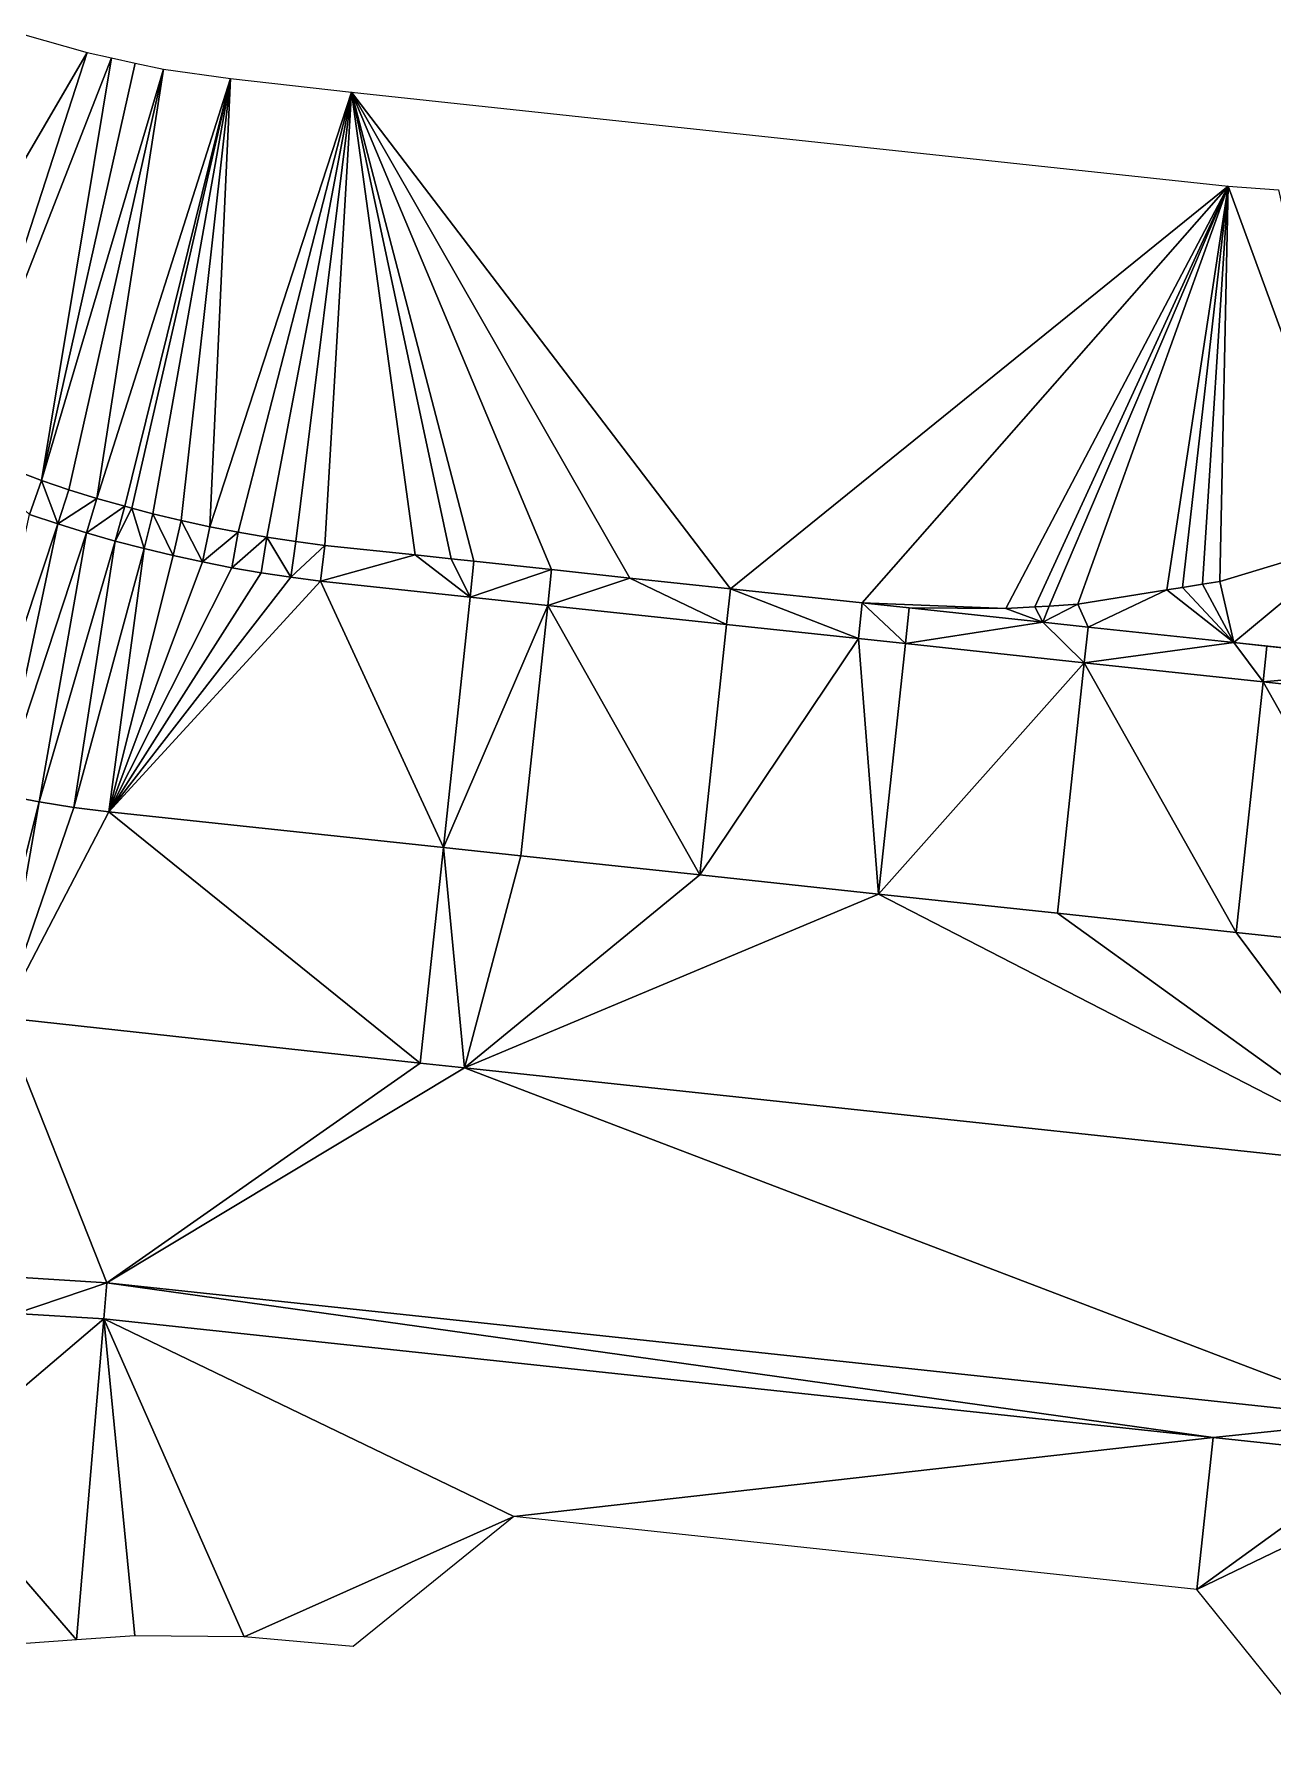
# Model space of a CAD drawing. Header units: millimetres. Extents: x 236046 to 236475, y 140480 to 140633.
# Drawn here: x 236233.54 to 236250.76, y 140532.81 to 140556.66 of the extents above; entities that cross this region are included whole.
import ezdxf

# ---------------------------------------------------------------- set-up
doc = ezdxf.new("R2010")
doc.units = ezdxf.units.MM
doc.layers.add('pas de calque', color=7, linetype='Continuous')

msp = doc.modelspace()

# ---------------------------------------------------------------- linework, layer by layer
at = {"layer": 'pas de calque'}
for points in [[(236231.366, 140551.418, 75.872), (236233.38, 140556.664, 75.999), (236234.277, 140556.413, 75.974), (236231.366, 140551.418, 75.872)], [(236234.277, 140556.413, 75.974), (236232.488, 140550.904, 75.842), (236231.366, 140551.418, 75.872), (236234.277, 140556.413, 75.974)], [(236232.488, 140550.904, 75.842), (236234.277, 140556.413, 75.974), (236234.619, 140556.337, 75.967), (236232.488, 140550.904, 75.842)], [(236234.619, 140556.337, 75.967), (236233.646, 140550.462, 75.812), (236232.488, 140550.904, 75.842), (236234.619, 140556.337, 75.967)], [(236233.646, 140550.462, 75.812), (236234.619, 140556.337, 75.967), (236234.944, 140556.265, 75.96), (236233.646, 140550.462, 75.812)], [(236233.646, 140550.462, 75.812), (236234.944, 140556.265, 75.96), (236235.339, 140556.178, 75.943), (236233.646, 140550.462, 75.812)], [(236233.646, 140550.462, 75.812), (236235.339, 140556.178, 75.943), (236234.025, 140550.336, 75.802), (236233.646, 140550.462, 75.812)], [(236234.025, 140550.336, 75.802), (236235.339, 140556.178, 75.943), (236234.411, 140550.216, 75.792), (236234.025, 140550.336, 75.802)], [(236236.271, 140556.052, 75.911), (236234.411, 140550.216, 75.792), (236235.339, 140556.178, 75.943), (236236.271, 140556.052, 75.911)], [(236234.411, 140550.216, 75.792), (236236.271, 140556.052, 75.911), (236234.801, 140550.105, 75.781), (236234.411, 140550.216, 75.792)], [(236234.898, 140550.079, 75.779), (236234.801, 140550.105, 75.781), (236236.271, 140556.052, 75.911), (236234.898, 140550.079, 75.779)], [(236235.192, 140550.002, 75.771), (236234.898, 140550.079, 75.779), (236236.271, 140556.052, 75.911), (236235.192, 140550.002, 75.771)], [(236235.192, 140550.002, 75.771), (236236.271, 140556.052, 75.911), (236235.586, 140549.908, 75.761), (236235.192, 140550.002, 75.771)], [(236235.586, 140549.908, 75.761), (236236.271, 140556.052, 75.911), (236235.982, 140549.822, 75.751), (236235.586, 140549.908, 75.761)], [(236236.271, 140556.052, 75.911), (236237.953, 140555.859, 75.85), (236235.982, 140549.822, 75.751), (236236.271, 140556.052, 75.911)], [(236236.379, 140549.744, 75.741), (236235.982, 140549.822, 75.751), (236237.953, 140555.859, 75.85), (236236.379, 140549.744, 75.741)], [(236237.953, 140555.859, 75.85), (236236.778, 140549.675, 75.73), (236236.379, 140549.744, 75.741), (236237.953, 140555.859, 75.85)], [(236236.778, 140549.675, 75.73), (236237.953, 140555.859, 75.85), (236237.179, 140549.615, 75.72), (236236.778, 140549.675, 75.73)], [(236237.953, 140555.859, 75.85), (236237.58, 140549.563, 75.71), (236237.179, 140549.615, 75.72), (236237.953, 140555.859, 75.85)], [(236237.953, 140555.859, 75.85), (236238.839, 140549.429, 75.678), (236237.58, 140549.563, 75.71), (236237.953, 140555.859, 75.85)], [(236250.139, 140554.555, 75.689), (236243.218, 140548.96, 75.64), (236237.953, 140555.859, 75.85), (236250.139, 140554.555, 75.689)], [(236237.953, 140555.859, 75.85), (236243.218, 140548.96, 75.64), (236241.822, 140549.109, 75.647), (236237.953, 140555.859, 75.85)], [(236240.732, 140549.226, 75.653), (236237.953, 140555.859, 75.85), (236241.822, 140549.109, 75.647), (236240.732, 140549.226, 75.653)], [(236240.732, 140549.226, 75.653), (236239.655, 140549.341, 75.658), (236237.953, 140555.859, 75.85), (236240.732, 140549.226, 75.653)], [(236239.655, 140549.341, 75.658), (236239.336, 140549.375, 75.666), (236237.953, 140555.859, 75.85), (236239.655, 140549.341, 75.658)], [(236238.839, 140549.429, 75.678), (236237.953, 140555.859, 75.85), (236239.336, 140549.375, 75.666), (236238.839, 140549.429, 75.678)], [(236250.139, 140554.555, 75.689), (236245.052, 140548.764, 75.631), (236243.218, 140548.96, 75.64), (236250.139, 140554.555, 75.689)], [(236245.052, 140548.764, 75.631), (236250.139, 140554.555, 75.689), (236247.049, 140548.684, 75.626), (236245.052, 140548.764, 75.631)], [(236247.049, 140548.684, 75.626), (236250.139, 140554.555, 75.689), (236247.449, 140548.708, 75.622), (236247.049, 140548.684, 75.626)], [(236250.139, 140554.555, 75.689), (236247.648, 140548.72, 75.621), (236247.449, 140548.708, 75.622), (236250.139, 140554.555, 75.689)], [(236248.047, 140548.744, 75.617), (236247.648, 140548.72, 75.621), (236250.139, 140554.555, 75.689), (236248.047, 140548.744, 75.617)], [(236248.047, 140548.744, 75.617), (236250.139, 140554.555, 75.689), (236249.284, 140548.944, 75.607), (236248.047, 140548.744, 75.617)], [(236250.139, 140554.555, 75.689), (236249.504, 140548.979, 75.605), (236249.284, 140548.944, 75.607), (236250.139, 140554.555, 75.689)], [(236249.504, 140548.979, 75.605), (236250.139, 140554.555, 75.689), (236249.778, 140549.023, 75.602), (236249.504, 140548.979, 75.605)], [(236250.02, 140549.062, 75.6), (236249.778, 140549.023, 75.602), (236250.139, 140554.555, 75.689), (236250.02, 140549.062, 75.6)], [(236251.933, 140549.64, 75.583), (236250.02, 140549.062, 75.6), (236250.139, 140554.555, 75.689), (236251.933, 140549.64, 75.583)], [(236251.933, 140549.64, 75.583), (236250.139, 140554.555, 75.689), (236250.835, 140554.502, 75.676), (236251.933, 140549.64, 75.583)], [(236233.646, 140550.462, 75.812), (236233.478, 140549.991, 75.812), (236232.488, 140550.904, 75.842), (236233.646, 140550.462, 75.812)], [(236233.478, 140549.991, 75.812), (236233.646, 140550.462, 75.812), (236233.872, 140549.86, 75.802), (236233.478, 140549.991, 75.812)], [(236233.872, 140549.86, 75.802), (236233.646, 140550.462, 75.812), (236234.025, 140550.336, 75.802), (236233.872, 140549.86, 75.802)], [(236233.872, 140549.86, 75.802), (236234.025, 140550.336, 75.802), (236234.411, 140550.216, 75.792), (236233.872, 140549.86, 75.802)], [(236233.478, 140549.991, 75.812), (236233.872, 140549.86, 75.802), (236232.654, 140546.196, 75.857), (236233.478, 140549.991, 75.812)], [(236234.411, 140550.216, 75.792), (236234.269, 140549.737, 75.792), (236233.872, 140549.86, 75.802), (236234.411, 140550.216, 75.792)], [(236234.269, 140549.737, 75.792), (236234.411, 140550.216, 75.792), (236234.801, 140550.105, 75.781), (236234.269, 140549.737, 75.792)], [(236234.269, 140549.737, 75.792), (236234.801, 140550.105, 75.781), (236234.669, 140549.623, 75.781), (236234.269, 140549.737, 75.792)], [(236234.898, 140550.079, 75.779), (236234.669, 140549.623, 75.781), (236234.801, 140550.105, 75.781), (236234.898, 140550.079, 75.779)], [(236235.071, 140549.517, 75.771), (236234.669, 140549.623, 75.781), (236234.898, 140550.079, 75.779), (236235.071, 140549.517, 75.771)], [(236235.192, 140550.002, 75.771), (236235.071, 140549.517, 75.771), (236234.898, 140550.079, 75.779), (236235.192, 140550.002, 75.771)], [(236235.071, 140549.517, 75.771), (236235.192, 140550.002, 75.771), (236235.475, 140549.42, 75.761), (236235.071, 140549.517, 75.771)], [(236235.192, 140550.002, 75.771), (236235.586, 140549.908, 75.761), (236235.475, 140549.42, 75.761), (236235.192, 140550.002, 75.771)], [(236233.872, 140549.86, 75.802), (236233.073, 140546.101, 75.85), (236232.654, 140546.196, 75.857), (236233.872, 140549.86, 75.802)], [(236233.872, 140549.86, 75.802), (236234.269, 140549.737, 75.792), (236233.073, 140546.101, 75.85), (236233.872, 140549.86, 75.802)], [(236235.475, 140549.42, 75.761), (236235.586, 140549.908, 75.761), (236235.881, 140549.332, 75.751), (236235.475, 140549.42, 75.761)], [(236235.982, 140549.822, 75.751), (236235.881, 140549.332, 75.751), (236235.586, 140549.908, 75.761), (236235.982, 140549.822, 75.751)], [(236235.881, 140549.332, 75.751), (236235.982, 140549.822, 75.751), (236236.379, 140549.744, 75.741), (236235.881, 140549.332, 75.751)], [(236233.073, 140546.101, 75.85), (236234.269, 140549.737, 75.792), (236233.611, 140545.997, 75.841), (236233.073, 140546.101, 75.85)], [(236234.669, 140549.623, 75.781), (236233.611, 140545.997, 75.841), (236234.269, 140549.737, 75.792), (236234.669, 140549.623, 75.781)], [(236233.611, 140545.997, 75.841), (236234.669, 140549.623, 75.781), (236234.094, 140545.922, 75.832), (236233.611, 140545.997, 75.841)], [(236234.094, 140545.922, 75.832), (236234.669, 140549.623, 75.781), (236235.071, 140549.517, 75.771), (236234.094, 140545.922, 75.832)], [(236235.071, 140549.517, 75.771), (236234.579, 140545.862, 75.824), (236234.094, 140545.922, 75.832), (236235.071, 140549.517, 75.771)], [(236235.475, 140549.42, 75.761), (236234.579, 140545.862, 75.824), (236235.071, 140549.517, 75.771), (236235.475, 140549.42, 75.761)], [(236235.881, 140549.332, 75.751), (236236.379, 140549.744, 75.741), (236236.289, 140549.252, 75.741), (236235.881, 140549.332, 75.751)], [(236236.379, 140549.744, 75.741), (236236.778, 140549.675, 75.73), (236236.289, 140549.252, 75.741), (236236.379, 140549.744, 75.741)], [(236236.289, 140549.252, 75.741), (236236.778, 140549.675, 75.73), (236236.698, 140549.182, 75.73), (236236.289, 140549.252, 75.741)], [(236236.778, 140549.675, 75.73), (236237.109, 140549.12, 75.72), (236236.698, 140549.182, 75.73), (236236.778, 140549.675, 75.73)], [(236236.778, 140549.675, 75.73), (236237.179, 140549.615, 75.72), (236237.109, 140549.12, 75.72), (236236.778, 140549.675, 75.73)], [(236237.179, 140549.615, 75.72), (236237.58, 140549.563, 75.71), (236237.109, 140549.12, 75.72), (236237.179, 140549.615, 75.72)], [(236237.109, 140549.12, 75.72), (236237.58, 140549.563, 75.71), (236237.522, 140549.067, 75.71), (236237.109, 140549.12, 75.72)], [(236237.58, 140549.563, 75.71), (236238.839, 140549.429, 75.678), (236237.522, 140549.067, 75.71), (236237.58, 140549.563, 75.71)], [(236250.02, 140549.062, 75.6), (236251.933, 140549.64, 75.583), (236250.217, 140548.211, 75.605), (236250.02, 140549.062, 75.6)], [(236253.161, 140547.896, 75.59), (236250.217, 140548.211, 75.605), (236251.933, 140549.64, 75.583), (236253.161, 140547.896, 75.59)], [(236234.579, 140545.862, 75.824), (236235.475, 140549.42, 75.761), (236235.881, 140549.332, 75.751), (236234.579, 140545.862, 75.824)], [(236234.579, 140545.862, 75.824), (236235.881, 140549.332, 75.751), (236236.289, 140549.252, 75.741), (236234.579, 140545.862, 75.824)], [(236238.839, 140549.429, 75.678), (236239.602, 140548.844, 75.658), (236237.522, 140549.067, 75.71), (236238.839, 140549.429, 75.678)], [(236239.336, 140549.375, 75.666), (236239.602, 140548.844, 75.658), (236238.839, 140549.429, 75.678), (236239.336, 140549.375, 75.666)], [(236239.655, 140549.341, 75.658), (236239.602, 140548.844, 75.658), (236239.336, 140549.375, 75.666), (236239.655, 140549.341, 75.658)], [(236239.655, 140549.341, 75.658), (236240.732, 140549.226, 75.653), (236239.602, 140548.844, 75.658), (236239.655, 140549.341, 75.658)], [(236236.289, 140549.252, 75.741), (236236.698, 140549.182, 75.73), (236234.579, 140545.862, 75.824), (236236.289, 140549.252, 75.741)], [(236234.579, 140545.862, 75.824), (236236.698, 140549.182, 75.73), (236237.109, 140549.12, 75.72), (236234.579, 140545.862, 75.824)], [(236234.579, 140545.862, 75.824), (236237.109, 140549.12, 75.72), (236237.522, 140549.067, 75.71), (236234.579, 140545.862, 75.824)], [(236234.579, 140545.862, 75.824), (236237.522, 140549.067, 75.71), (236239.23, 140545.364, 75.746), (236234.579, 140545.862, 75.824)], [(236239.602, 140548.844, 75.658), (236239.23, 140545.364, 75.746), (236237.522, 140549.067, 75.71), (236239.602, 140548.844, 75.658)], [(236240.679, 140548.729, 75.653), (236239.602, 140548.844, 75.658), (236240.732, 140549.226, 75.653), (236240.679, 140548.729, 75.653)], [(236241.822, 140549.109, 75.647), (236240.679, 140548.729, 75.653), (236240.732, 140549.226, 75.653), (236241.822, 140549.109, 75.647)], [(236240.679, 140548.729, 75.653), (236241.822, 140549.109, 75.647), (236243.165, 140548.463, 75.64), (236240.679, 140548.729, 75.653)], [(236243.165, 140548.463, 75.64), (236241.822, 140549.109, 75.647), (236243.218, 140548.96, 75.64), (236243.165, 140548.463, 75.64)], [(236250.217, 140548.211, 75.605), (236249.778, 140549.023, 75.602), (236250.02, 140549.062, 75.6), (236250.217, 140548.211, 75.605)], [(236239.23, 140545.364, 75.746), (236239.602, 140548.844, 75.658), (236240.679, 140548.729, 75.653), (236239.23, 140545.364, 75.746)], [(236244.999, 140548.267, 75.631), (236243.165, 140548.463, 75.64), (236243.218, 140548.96, 75.64), (236244.999, 140548.267, 75.631)], [(236244.999, 140548.267, 75.631), (236243.218, 140548.96, 75.64), (236245.052, 140548.764, 75.631), (236244.999, 140548.267, 75.631)], [(236248.047, 140548.744, 75.617), (236249.284, 140548.944, 75.607), (236248.19, 140548.428, 75.615), (236248.047, 140548.744, 75.617)], [(236248.19, 140548.428, 75.615), (236249.284, 140548.944, 75.607), (236250.217, 140548.211, 75.605), (236248.19, 140548.428, 75.615)], [(236249.284, 140548.944, 75.607), (236249.504, 140548.979, 75.605), (236250.217, 140548.211, 75.605), (236249.284, 140548.944, 75.607)], [(236249.504, 140548.979, 75.605), (236249.778, 140549.023, 75.602), (236250.217, 140548.211, 75.605), (236249.504, 140548.979, 75.605)], [(236239.23, 140545.364, 75.746), (236240.679, 140548.729, 75.653), (236240.307, 140545.249, 75.74), (236239.23, 140545.364, 75.746)], [(236242.793, 140544.983, 75.728), (236240.307, 140545.249, 75.74), (236240.679, 140548.729, 75.653), (236242.793, 140544.983, 75.728)], [(236243.165, 140548.463, 75.64), (236242.793, 140544.983, 75.728), (236240.679, 140548.729, 75.653), (236243.165, 140548.463, 75.64)], [(236244.999, 140548.267, 75.631), (236245.052, 140548.764, 75.631), (236245.651, 140548.197, 75.628), (236244.999, 140548.267, 75.631)], [(236245.052, 140548.764, 75.631), (236245.704, 140548.694, 75.628), (236245.651, 140548.197, 75.628), (236245.052, 140548.764, 75.631)], [(236245.704, 140548.694, 75.628), (236245.052, 140548.764, 75.631), (236247.049, 140548.684, 75.626), (236245.704, 140548.694, 75.628)], [(236247.561, 140548.495, 75.618), (236245.651, 140548.197, 75.628), (236245.704, 140548.694, 75.628), (236247.561, 140548.495, 75.618)], [(236247.049, 140548.684, 75.626), (236247.561, 140548.495, 75.618), (236245.704, 140548.694, 75.628), (236247.049, 140548.684, 75.626)], [(236247.449, 140548.708, 75.622), (236247.561, 140548.495, 75.618), (236247.049, 140548.684, 75.626), (236247.449, 140548.708, 75.622)], [(236247.561, 140548.495, 75.618), (236247.449, 140548.708, 75.622), (236247.648, 140548.72, 75.621), (236247.561, 140548.495, 75.618)], [(236248.047, 140548.744, 75.617), (236248.19, 140548.428, 75.615), (236247.561, 140548.495, 75.618), (236248.047, 140548.744, 75.617)], [(236248.047, 140548.744, 75.617), (236247.561, 140548.495, 75.618), (236247.648, 140548.72, 75.621), (236248.047, 140548.744, 75.617)], [(236244.999, 140548.267, 75.631), (236242.793, 140544.983, 75.728), (236243.165, 140548.463, 75.64), (236244.999, 140548.267, 75.631)], [(236247.561, 140548.495, 75.618), (236248.137, 140547.931, 75.615), (236245.651, 140548.197, 75.628), (236247.561, 140548.495, 75.618)], [(236248.137, 140547.931, 75.615), (236247.561, 140548.495, 75.618), (236248.19, 140548.428, 75.615), (236248.137, 140547.931, 75.615)], [(236248.19, 140548.428, 75.615), (236247.561, 140548.495, 75.618), (236247.561, 140548.495, 75.618), (236248.19, 140548.428, 75.615)], [(236250.217, 140548.211, 75.605), (236248.137, 140547.931, 75.615), (236248.19, 140548.428, 75.615), (236250.217, 140548.211, 75.605)], [(236245.278, 140544.717, 75.715), (236242.793, 140544.983, 75.728), (236244.999, 140548.267, 75.631), (236245.278, 140544.717, 75.715)], [(236244.999, 140548.267, 75.631), (236245.651, 140548.197, 75.628), (236245.278, 140544.717, 75.715), (236244.999, 140548.267, 75.631)], [(236245.278, 140544.717, 75.715), (236245.651, 140548.197, 75.628), (236248.137, 140547.931, 75.615), (236245.278, 140544.717, 75.715)], [(236250.217, 140548.211, 75.605), (236250.622, 140547.665, 75.603), (236248.137, 140547.931, 75.615), (236250.217, 140548.211, 75.605)], [(236250.622, 140547.665, 75.603), (236250.217, 140548.211, 75.605), (236250.217, 140548.211, 75.605), (236250.622, 140547.665, 75.603)], [(236250.676, 140548.162, 75.603), (236250.622, 140547.665, 75.603), (236250.217, 140548.211, 75.605), (236250.676, 140548.162, 75.603)], [(236250.676, 140548.162, 75.603), (236253.161, 140547.896, 75.59), (236250.622, 140547.665, 75.603), (236250.676, 140548.162, 75.603)], [(236247.764, 140544.451, 75.703), (236245.278, 140544.717, 75.715), (236248.137, 140547.931, 75.615), (236247.764, 140544.451, 75.703)], [(236248.137, 140547.931, 75.615), (236250.25, 140544.185, 75.69), (236247.764, 140544.451, 75.703), (236248.137, 140547.931, 75.615)], [(236250.622, 140547.665, 75.603), (236250.25, 140544.185, 75.69), (236248.137, 140547.931, 75.615), (236250.622, 140547.665, 75.603)], [(236250.622, 140547.665, 75.603), (236253.161, 140547.896, 75.59), (236253.108, 140547.399, 75.59), (236250.622, 140547.665, 75.603)], [(236252.736, 140543.919, 75.678), (236250.25, 140544.185, 75.69), (236250.622, 140547.665, 75.603), (236252.736, 140543.919, 75.678)], [(236252.736, 140543.919, 75.678), (236250.622, 140547.665, 75.603), (236253.108, 140547.399, 75.59), (236252.736, 140543.919, 75.678)], [(236233.073, 140546.101, 75.85), (236233.611, 140545.997, 75.841), (236232.86, 140543.026, 75.795), (236233.073, 140546.101, 75.85)], [(236233.091, 140543.004, 75.791), (236232.86, 140543.026, 75.795), (236233.611, 140545.997, 75.841), (236233.091, 140543.004, 75.791)], [(236234.094, 140545.922, 75.832), (236233.091, 140543.004, 75.791), (236233.611, 140545.997, 75.841), (236234.094, 140545.922, 75.832)], [(236234.579, 140545.862, 75.824), (236233.091, 140543.004, 75.791), (236234.094, 140545.922, 75.832), (236234.579, 140545.862, 75.824)], [(236233.091, 140543.004, 75.791), (236234.579, 140545.862, 75.824), (236238.909, 140542.367, 75.674), (236233.091, 140543.004, 75.791)], [(236234.579, 140545.862, 75.824), (236239.23, 140545.364, 75.746), (236238.909, 140542.367, 75.674), (236234.579, 140545.862, 75.824)], [(236238.909, 140542.367, 75.674), (236239.23, 140545.364, 75.746), (236239.522, 140542.302, 75.662), (236238.909, 140542.367, 75.674)], [(236239.23, 140545.364, 75.746), (236240.307, 140545.249, 75.74), (236239.522, 140542.302, 75.662), (236239.23, 140545.364, 75.746)], [(236242.793, 140544.983, 75.728), (236239.522, 140542.302, 75.662), (236240.307, 140545.249, 75.74), (236242.793, 140544.983, 75.728)], [(236245.278, 140544.717, 75.715), (236239.522, 140542.302, 75.662), (236242.793, 140544.983, 75.728), (236245.278, 140544.717, 75.715)], [(236239.522, 140542.302, 75.662), (236245.278, 140544.717, 75.715), (236252.698, 140540.894, 75.397), (236239.522, 140542.302, 75.662)], [(236245.278, 140544.717, 75.715), (236247.764, 140544.451, 75.703), (236252.698, 140540.894, 75.397), (236245.278, 140544.717, 75.715)], [(236250.25, 140544.185, 75.69), (236252.698, 140540.894, 75.397), (236247.764, 140544.451, 75.703), (236250.25, 140544.185, 75.69)], [(236250.25, 140544.185, 75.69), (236252.736, 140543.919, 75.678), (236252.698, 140540.894, 75.397), (236250.25, 140544.185, 75.69)], [(236233.091, 140543.004, 75.791), (236234.552, 140539.313, 75.744), (236233.303, 140539.392, 75.766), (236233.091, 140543.004, 75.791)], [(236233.091, 140543.004, 75.791), (236238.909, 140542.367, 75.674), (236234.552, 140539.313, 75.744), (236233.091, 140543.004, 75.791)], [(236234.552, 140539.313, 75.744), (236238.909, 140542.367, 75.674), (236239.522, 140542.302, 75.662), (236234.552, 140539.313, 75.744)], [(236252.327, 140537.414, 75.484), (236234.552, 140539.313, 75.744), (236239.522, 140542.302, 75.662), (236252.327, 140537.414, 75.484)], [(236252.698, 140540.894, 75.397), (236252.327, 140537.414, 75.484), (236239.522, 140542.302, 75.662), (236252.698, 140540.894, 75.397)], [(236233.303, 140539.392, 75.766), (236234.552, 140539.313, 75.744), (236233.292, 140538.891, 75.766), (236233.303, 140539.392, 75.766)], [(236234.552, 140539.313, 75.744), (236234.51, 140538.815, 75.744), (236233.292, 140538.891, 75.766), (236234.552, 140539.313, 75.744)], [(236249.928, 140537.167, 75.519), (236234.51, 140538.815, 75.744), (236234.552, 140539.313, 75.744), (236249.928, 140537.167, 75.519)], [(236234.552, 140539.313, 75.744), (236252.327, 140537.414, 75.484), (236249.928, 140537.167, 75.519), (236234.552, 140539.313, 75.744)], [(236232.071, 140536.741, 75.826), (236233.292, 140538.891, 75.766), (236234.51, 140538.815, 75.744), (236232.071, 140536.741, 75.826)], [(236234.131, 140534.353, 75.833), (236232.071, 140536.741, 75.826), (236234.51, 140538.815, 75.744), (236234.131, 140534.353, 75.833)], [(236234.942, 140534.41, 75.819), (236234.131, 140534.353, 75.833), (236234.51, 140538.815, 75.744), (236234.942, 140534.41, 75.819)], [(236234.51, 140538.815, 75.744), (236249.928, 140537.167, 75.519), (236240.209, 140536.066, 75.7), (236234.51, 140538.815, 75.744)], [(236236.461, 140534.397, 75.794), (236234.51, 140538.815, 75.744), (236240.209, 140536.066, 75.7), (236236.461, 140534.397, 75.794)], [(236234.51, 140538.815, 75.744), (236236.461, 140534.397, 75.794), (236234.942, 140534.41, 75.819), (236234.51, 140538.815, 75.744)], [(236252.274, 140536.917, 75.484), (236249.928, 140537.167, 75.519), (236252.327, 140537.414, 75.484), (236252.274, 140536.917, 75.484)], [(236249.702, 140535.052, 75.561), (236240.209, 140536.066, 75.7), (236249.928, 140537.167, 75.519), (236249.702, 140535.052, 75.561)], [(236252.274, 140536.917, 75.484), (236249.702, 140535.052, 75.561), (236249.928, 140537.167, 75.519), (236252.274, 140536.917, 75.484)], [(236249.702, 140535.052, 75.561), (236252.274, 140536.917, 75.484), (236252.6, 140536.452, 75.5), (236249.702, 140535.052, 75.561)], [(236232.071, 140536.741, 75.826), (236234.131, 140534.353, 75.833), (236233.427, 140534.303, 75.842), (236232.071, 140536.741, 75.826)], [(236249.702, 140535.052, 75.561), (236252.6, 140536.452, 75.5), (236251.506, 140532.814, 75.727), (236249.702, 140535.052, 75.561)], [(236237.974, 140534.263, 75.771), (236236.461, 140534.397, 75.794), (236240.209, 140536.066, 75.7), (236237.974, 140534.263, 75.771)]]:
    msp.add_3dface(points, dxfattribs=at)

doc.saveas('drawing.dxf')
